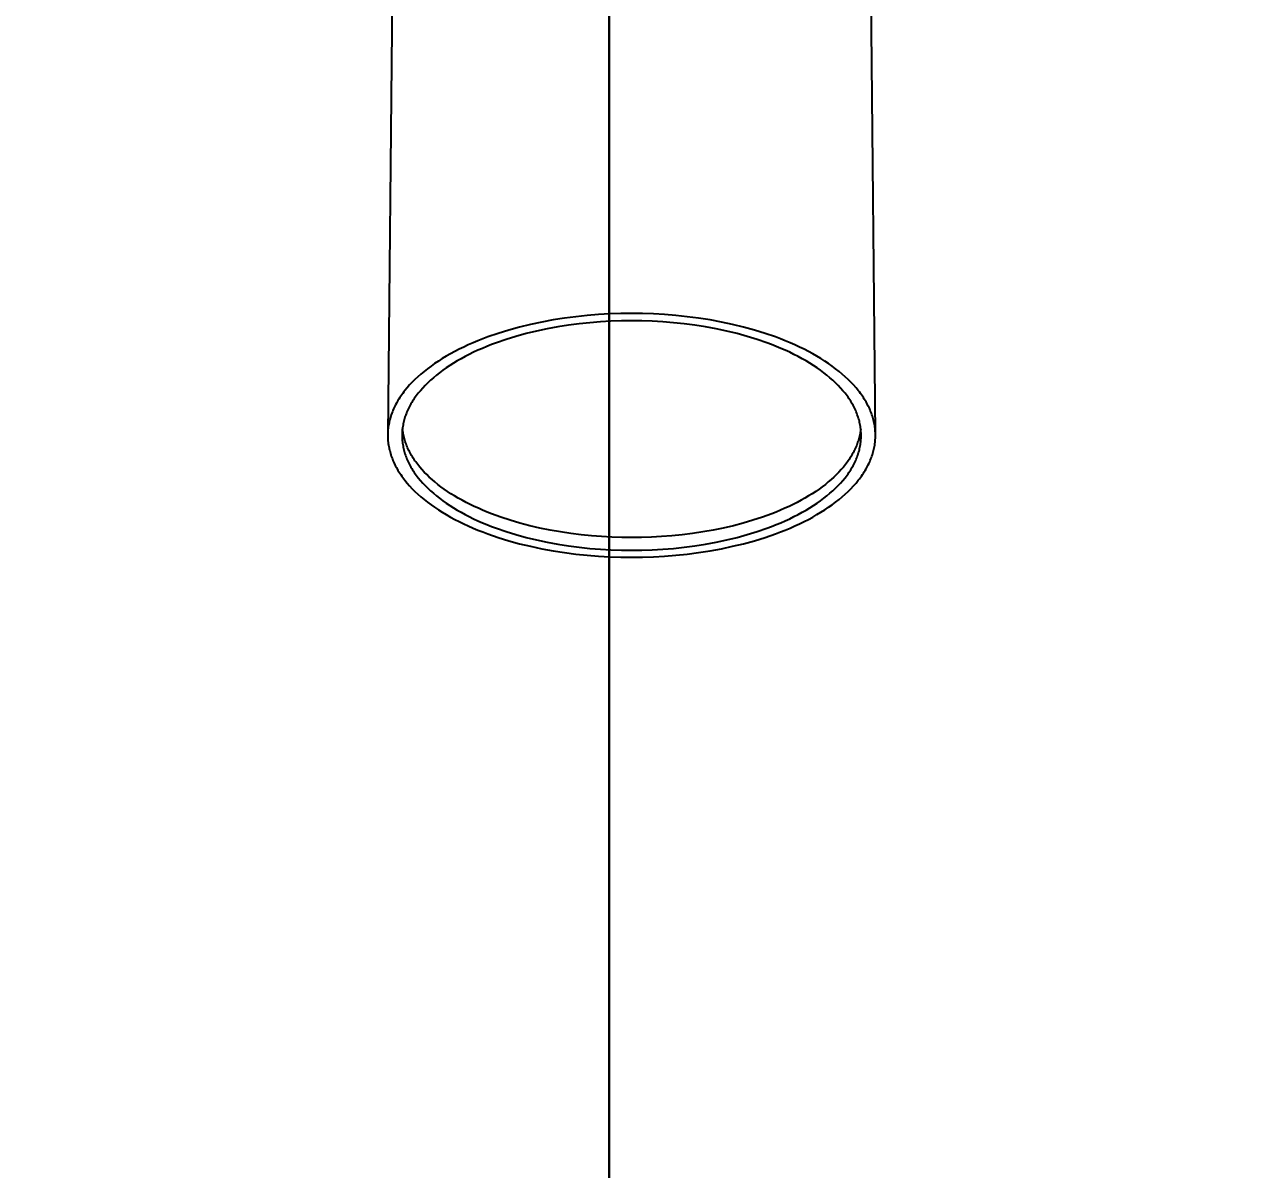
# Model space of a CAD drawing. Header units: metres. Extents: x 198 to 412, y -54 to 17.
# Drawn here: x 256.2253 to 256.3609, y -44.6594 to -44.5314 of the extents above; entities that cross this region are included whole.
import ezdxf

# ---------------------------------------------------------------- set-up
doc = ezdxf.new("R2010")
doc.units = ezdxf.units.M
doc.header["$LTSCALE"] = 10
for name, color, linetype in [('01', 1, 'Continuous'), ('TCOTA', 1, 'Continuous'), ('TM-REVEST', 252, 'Continuous')]:
    doc.layers.add(name, color=color, linetype=linetype)
doc.styles.add('ARIAL', font='arial.ttf')
doc.dimstyles.new('ST-COTA-25', dxfattribs={"dimscale": 0.25, "dimtxt": 0.18, "dimasz": 0.1, "dimexe": 0.18, "dimexo": 0.0625, "dimgap": 0.09, "dimtad": 1, "dimzin": 4, "dimdsep": 46, "dimtxsty": 'ARIAL', "dimblk1": 'COTA_N', "dimblk2": 'COTA_N', "dimsah": 1, "dimcen": 0.09, "dimclrd": 8, "dimclre": 8, "dimclrt": 1, "dimadec": 0, "dimazin": 0, "dimtfac": 1, "dimtix": 1, "dimtmove": 0, "dimatfit": 3, "dimldrblk": 'COTA_N', "dimfxl": 0.18, "dimtolj": 1, "dimtzin": 0, "dimarcsym": 0})

# ---------------------------------------------------------------- blocks, each defined once
blk = doc.blocks.new('COTA_N')
for p, q in [((0, 0.5), (0, -0.5)), ((-1, 0), (0, 0))]:
    blk.add_line(p, q)
at = {"color": 3, "const_width": 0.065}
blk.add_lwpolyline([(0.1414, 0.1414), (0.2828, 0.2828), (0, 0), (-0.1414, -0.1414), (-0.2828, -0.2828)], dxfattribs=at)
blk = doc.blocks.new('*D410')
at = {"layer": 'Defpoints', "color": 0, "transparency": 16777216}
for p in [(255.93162, -44.48373), (256.29339, -44.48373), (256.35234, -46.5334)]:
    blk.add_point(p, dxfattribs=at)
at = {"layer": 'TCOTA', "color": 8, "lineweight": -2, "transparency": 16777216}
for p, q in [((256.27777, -44.48373), (255.88662, -44.48373)), ((255.93162, -46.5084), (255.93162, -44.50873)), ((256.33671, -46.5334), (255.88662, -46.5334))]:
    blk.add_line(p, q, dxfattribs=at)
at = {"layer": 'TCOTA', "color": 8, "lineweight": -2, "transparency": 16777216, "xscale": 0.025, "yscale": 0.025, "zscale": 0.025}
for p, rotation in [((255.93162, -44.48373), 90), ((255.93162, -46.5334), 270)]:
    blk.add_blockref('COTA_N', p, dxfattribs=dict(at, rotation=rotation))
at = {"layer": 'TCOTA', "color": 2, "transparency": 16777216, "insert": (255.88614, -45.50856), "char_height": 0.045, "attachment_point": 5, "rotation": 90, "style": 'ARIAL'}
blk.add_mtext('\\A1;2.05', dxfattribs=at)
blk = doc.blocks.new('juego de ducha california')
for p, q in [((493.28137, 11758.53306, 0), (493.28193, 11758.47846, 0)), ((493.22743, 11758.47861, 0), (493.22798, 11758.53267, 0)), ((493.25224, 11758.49203, 0), (493.25347, 11758.49207, 0)), ((493.25347, 11758.49207, 0), (493.25468, 11758.49208, 0)), ((493.25468, 11758.49208, 0), (493.2559, 11758.49207, 0)), ((493.2559, 11758.49207, 0), (493.25713, 11758.49203, 0)), ((493.24217, 11758.49056, 0), (493.2434, 11758.49086, 0)), ((493.2434, 11758.49086, 0), (493.24465, 11758.49112, 0)), ((493.24465, 11758.49112, 0), (493.24592, 11758.49136, 0)), ((493.24592, 11758.49136, 0), (493.24719, 11758.49156, 0)), ((493.24643, 11758.49059, 0), (493.24763, 11758.49077, 0)), ((493.24719, 11758.49156, 0), (493.24846, 11758.49172, 0)), ((493.24763, 11758.49077, 0), (493.24882, 11758.49093, 0)), ((493.24846, 11758.49172, 0), (493.24973, 11758.49185, 0)), ((493.24882, 11758.49093, 0), (493.25002, 11758.49106, 0)), ((493.24973, 11758.49185, 0), (493.25099, 11758.49196, 0)), ((493.25002, 11758.49106, 0), (493.2512, 11758.49115, 0)), ((493.25099, 11758.49196, 0), (493.25224, 11758.49203, 0)), ((493.2512, 11758.49115, 0), (493.25238, 11758.49122, 0)), ((493.25238, 11758.49122, 0), (493.25354, 11758.49126, 0)), ((493.25354, 11758.49126, 0), (493.25468, 11758.49127, 0)), ((493.25468, 11758.49127, 0), (493.25583, 11758.49126, 0)), ((493.25583, 11758.49126, 0), (493.25699, 11758.49122, 0)), ((493.25699, 11758.49122, 0), (493.25816, 11758.49115, 0)), ((493.25713, 11758.49203, 0), (493.25838, 11758.49196, 0)), ((493.25816, 11758.49115, 0), (493.25935, 11758.49106, 0)), ((493.25838, 11758.49196, 0), (493.25964, 11758.49185, 0)), ((493.25935, 11758.49106, 0), (493.26054, 11758.49093, 0)), ((493.25964, 11758.49185, 0), (493.26091, 11758.49172, 0)), ((493.26054, 11758.49093, 0), (493.26174, 11758.49077, 0)), ((493.26091, 11758.49172, 0), (493.26218, 11758.49156, 0)), ((493.26174, 11758.49077, 0), (493.26294, 11758.49059, 0)), ((493.26218, 11758.49156, 0), (493.26345, 11758.49136, 0)), ((493.26345, 11758.49136, 0), (493.26471, 11758.49112, 0)), ((493.26471, 11758.49112, 0), (493.26597, 11758.49086, 0)), ((493.26597, 11758.49086, 0), (493.2672, 11758.49056, 0)), ((493.23806, 11758.48925, 0), (493.23862, 11758.48946, 0)), ((493.23862, 11758.48946, 0), (493.23977, 11758.48986, 0)), ((493.23977, 11758.48986, 0), (493.24096, 11758.49023, 0)), ((493.24065, 11758.48918, 0), (493.24176, 11758.48952, 0)), ((493.24096, 11758.49023, 0), (493.24217, 11758.49056, 0)), ((493.24176, 11758.48952, 0), (493.2429, 11758.48984, 0)), ((493.2429, 11758.48984, 0), (493.24406, 11758.49012, 0)), ((493.24406, 11758.49012, 0), (493.24524, 11758.49037, 0)), ((493.24524, 11758.49037, 0), (493.24643, 11758.49059, 0)), ((493.26294, 11758.49059, 0), (493.26413, 11758.49037, 0)), ((493.26413, 11758.49037, 0), (493.2653, 11758.49012, 0)), ((493.2653, 11758.49012, 0), (493.26646, 11758.48984, 0)), ((493.26646, 11758.48984, 0), (493.26761, 11758.48952, 0)), ((493.2672, 11758.49056, 0), (493.26841, 11758.49023, 0)), ((493.26761, 11758.48952, 0), (493.26872, 11758.48918, 0)), ((493.26841, 11758.49023, 0), (493.2696, 11758.48986, 0)), ((493.2696, 11758.48986, 0), (493.27075, 11758.48946, 0)), ((493.27075, 11758.48946, 0), (493.27131, 11758.48925, 0)), ((493.23492, 11758.48784, 0), (493.23541, 11758.48809, 0)), ((493.23541, 11758.48809, 0), (493.23592, 11758.48834, 0)), ((493.23592, 11758.48834, 0), (493.23644, 11758.48858, 0)), ((493.23644, 11758.48858, 0), (493.23697, 11758.48881, 0)), ((493.23697, 11758.48881, 0), (493.23751, 11758.48904, 0)), ((493.23702, 11758.48775, 0), (493.23751, 11758.48797, 0)), ((493.23751, 11758.48904, 0), (493.23806, 11758.48925, 0)), ((493.23751, 11758.48797, 0), (493.23801, 11758.48819, 0)), ((493.23801, 11758.48819, 0), (493.23852, 11758.4884, 0)), ((493.23852, 11758.4884, 0), (493.23904, 11758.48861, 0)), ((493.23904, 11758.48861, 0), (493.23956, 11758.48881, 0)), ((493.23956, 11758.48881, 0), (493.24065, 11758.48918, 0)), ((493.26872, 11758.48918, 0), (493.2698, 11758.48881, 0)), ((493.2698, 11758.48881, 0), (493.27033, 11758.48861, 0)), ((493.27033, 11758.48861, 0), (493.27085, 11758.4884, 0)), ((493.27085, 11758.4884, 0), (493.27136, 11758.48819, 0)), ((493.27131, 11758.48925, 0), (493.27186, 11758.48904, 0)), ((493.27136, 11758.48819, 0), (493.27186, 11758.48797, 0)), ((493.27186, 11758.48904, 0), (493.2724, 11758.48881, 0)), ((493.27186, 11758.48797, 0), (493.27235, 11758.48775, 0)), ((493.2724, 11758.48881, 0), (493.27293, 11758.48858, 0)), ((493.27293, 11758.48858, 0), (493.27345, 11758.48834, 0)), ((493.27345, 11758.48834, 0), (493.27395, 11758.48809, 0)), ((493.27395, 11758.48809, 0), (493.27444, 11758.48784, 0)), ((493.23267, 11758.48649, 0), (493.23309, 11758.48677, 0)), ((493.23309, 11758.48677, 0), (493.23353, 11758.48705, 0)), ((493.23353, 11758.48705, 0), (493.23398, 11758.48732, 0)), ((493.23398, 11758.48732, 0), (493.23444, 11758.48758, 0)), ((493.23444, 11758.48758, 0), (493.23492, 11758.48784, 0)), ((493.23477, 11758.48653, 0), (493.23519, 11758.48678, 0)), ((493.23519, 11758.48678, 0), (493.23563, 11758.48703, 0)), ((493.23563, 11758.48703, 0), (493.23608, 11758.48728, 0)), ((493.23608, 11758.48728, 0), (493.23655, 11758.48751, 0)), ((493.23655, 11758.48751, 0), (493.23702, 11758.48775, 0)), ((493.27235, 11758.48775, 0), (493.27282, 11758.48751, 0)), ((493.27282, 11758.48751, 0), (493.27328, 11758.48728, 0)), ((493.27328, 11758.48728, 0), (493.27374, 11758.48703, 0)), ((493.27374, 11758.48703, 0), (493.27417, 11758.48678, 0)), ((493.27417, 11758.48678, 0), (493.2746, 11758.48653, 0)), ((493.27444, 11758.48784, 0), (493.27492, 11758.48758, 0)), ((493.27492, 11758.48758, 0), (493.27539, 11758.48732, 0)), ((493.27539, 11758.48732, 0), (493.27584, 11758.48705, 0)), ((493.27584, 11758.48705, 0), (493.27628, 11758.48677, 0)), ((493.27628, 11758.48677, 0), (493.2767, 11758.48649, 0)), ((493.2308, 11758.48502, 0), (493.23114, 11758.48532, 0)), ((493.23114, 11758.48532, 0), (493.2315, 11758.48562, 0)), ((493.2315, 11758.48562, 0), (493.23188, 11758.48591, 0)), ((493.23188, 11758.48591, 0), (493.23227, 11758.4862, 0)), ((493.23227, 11758.4862, 0), (493.23267, 11758.48649, 0)), ((493.23286, 11758.48519, 0), (493.23321, 11758.48546, 0)), ((493.23321, 11758.48546, 0), (493.23358, 11758.48574, 0)), ((493.23358, 11758.48574, 0), (493.23396, 11758.48601, 0)), ((493.23396, 11758.48601, 0), (493.23436, 11758.48627, 0)), ((493.23436, 11758.48627, 0), (493.23477, 11758.48653, 0)), ((493.2746, 11758.48653, 0), (493.27501, 11758.48627, 0)), ((493.27501, 11758.48627, 0), (493.2754, 11758.48601, 0)), ((493.2754, 11758.48601, 0), (493.27579, 11758.48574, 0)), ((493.27579, 11758.48574, 0), (493.27615, 11758.48546, 0)), ((493.27615, 11758.48546, 0), (493.2765, 11758.48519, 0)), ((493.2767, 11758.48649, 0), (493.2771, 11758.4862, 0)), ((493.2771, 11758.4862, 0), (493.27749, 11758.48591, 0)), ((493.27749, 11758.48591, 0), (493.27787, 11758.48562, 0)), ((493.27787, 11758.48562, 0), (493.27822, 11758.48532, 0)), ((493.27822, 11758.48532, 0), (493.27856, 11758.48502, 0)), ((493.2296, 11758.48379, 0), (493.22988, 11758.4841, 0)), ((493.22988, 11758.4841, 0), (493.23017, 11758.48441, 0)), ((493.23017, 11758.48441, 0), (493.23048, 11758.48472, 0)), ((493.23048, 11758.48472, 0), (493.2308, 11758.48502, 0)), ((493.23134, 11758.48376, 0), (493.23161, 11758.48405, 0)), ((493.23161, 11758.48405, 0), (493.2319, 11758.48434, 0)), ((493.2319, 11758.48434, 0), (493.2322, 11758.48462, 0)), ((493.2322, 11758.48462, 0), (493.23253, 11758.48491, 0)), ((493.23253, 11758.48491, 0), (493.23286, 11758.48519, 0)), ((493.2765, 11758.48519, 0), (493.27684, 11758.48491, 0)), ((493.27684, 11758.48491, 0), (493.27716, 11758.48462, 0)), ((493.27716, 11758.48462, 0), (493.27747, 11758.48434, 0)), ((493.27747, 11758.48434, 0), (493.27776, 11758.48405, 0)), ((493.27776, 11758.48405, 0), (493.27803, 11758.48376, 0)), ((493.27856, 11758.48502, 0), (493.27889, 11758.48472, 0)), ((493.27889, 11758.48472, 0), (493.2792, 11758.48441, 0)), ((493.2792, 11758.48441, 0), (493.27949, 11758.4841, 0)), ((493.27949, 11758.4841, 0), (493.27976, 11758.48379, 0)), ((493.22868, 11758.48253, 0), (493.22878, 11758.48269, 0)), ((493.22878, 11758.48269, 0), (493.22888, 11758.48284, 0)), ((493.22888, 11758.48284, 0), (493.22899, 11758.483, 0)), ((493.22899, 11758.483, 0), (493.22911, 11758.48316, 0)), ((493.22911, 11758.48316, 0), (493.22922, 11758.48332, 0)), ((493.22922, 11758.48332, 0), (493.22935, 11758.48348, 0)), ((493.22935, 11758.48348, 0), (493.2296, 11758.48379, 0)), ((493.2303, 11758.48243, 0), (493.2304, 11758.48257, 0)), ((493.2304, 11758.48257, 0), (493.2305, 11758.48272, 0)), ((493.2305, 11758.48272, 0), (493.23061, 11758.48287, 0)), ((493.23061, 11758.48287, 0), (493.23072, 11758.48302, 0)), ((493.23072, 11758.48302, 0), (493.23083, 11758.48317, 0)), ((493.23083, 11758.48317, 0), (493.23108, 11758.48346, 0)), ((493.23108, 11758.48346, 0), (493.23134, 11758.48376, 0)), ((493.27803, 11758.48376, 0), (493.27829, 11758.48346, 0)), ((493.27829, 11758.48346, 0), (493.27853, 11758.48317, 0)), ((493.27853, 11758.48317, 0), (493.27865, 11758.48302, 0)), ((493.27865, 11758.48302, 0), (493.27876, 11758.48287, 0)), ((493.27876, 11758.48287, 0), (493.27887, 11758.48272, 0)), ((493.27887, 11758.48272, 0), (493.27897, 11758.48257, 0)), ((493.27897, 11758.48257, 0), (493.27907, 11758.48243, 0)), ((493.27976, 11758.48379, 0), (493.28002, 11758.48348, 0)), ((493.28002, 11758.48348, 0), (493.28014, 11758.48332, 0)), ((493.28014, 11758.48332, 0), (493.28026, 11758.48316, 0)), ((493.28026, 11758.48316, 0), (493.28037, 11758.483, 0)), ((493.28037, 11758.483, 0), (493.28048, 11758.48284, 0)), ((493.28048, 11758.48284, 0), (493.28059, 11758.48269, 0)), ((493.28059, 11758.48269, 0), (493.28069, 11758.48253, 0)), ((493.22795, 11758.4811, 0), (493.22801, 11758.48126, 0)), ((493.22801, 11758.48126, 0), (493.22808, 11758.48142, 0)), ((493.22808, 11758.48142, 0), (493.22815, 11758.48157, 0)), ((493.22815, 11758.48157, 0), (493.22823, 11758.48173, 0)), ((493.22823, 11758.48173, 0), (493.22831, 11758.48189, 0)), ((493.22831, 11758.48189, 0), (493.2284, 11758.48205, 0)), ((493.2284, 11758.48205, 0), (493.22849, 11758.48221, 0)), ((493.22849, 11758.48221, 0), (493.22858, 11758.48237, 0)), ((493.22858, 11758.48237, 0), (493.22868, 11758.48253, 0)), ((493.22958, 11758.48108, 0), (493.22964, 11758.48123, 0)), ((493.22964, 11758.48123, 0), (493.22971, 11758.48138, 0)), ((493.22971, 11758.48138, 0), (493.22978, 11758.48153, 0)), ((493.22978, 11758.48153, 0), (493.22986, 11758.48168, 0)), ((493.22986, 11758.48168, 0), (493.22994, 11758.48183, 0)), ((493.22994, 11758.48183, 0), (493.23002, 11758.48198, 0)), ((493.23002, 11758.48198, 0), (493.23011, 11758.48213, 0)), ((493.23011, 11758.48213, 0), (493.2302, 11758.48228, 0)), ((493.2302, 11758.48228, 0), (493.2303, 11758.48243, 0)), ((493.27907, 11758.48243, 0), (493.27916, 11758.48228, 0)), ((493.27916, 11758.48228, 0), (493.27926, 11758.48213, 0)), ((493.27926, 11758.48213, 0), (493.27934, 11758.48198, 0)), ((493.27934, 11758.48198, 0), (493.27943, 11758.48183, 0)), ((493.27943, 11758.48183, 0), (493.27951, 11758.48168, 0)), ((493.27951, 11758.48168, 0), (493.27958, 11758.48153, 0)), ((493.27958, 11758.48153, 0), (493.27966, 11758.48138, 0)), ((493.27966, 11758.48138, 0), (493.27972, 11758.48123, 0)), ((493.27972, 11758.48123, 0), (493.27979, 11758.48108, 0)), ((493.28069, 11758.48253, 0), (493.28079, 11758.48237, 0)), ((493.28079, 11758.48237, 0), (493.28088, 11758.48221, 0)), ((493.28088, 11758.48221, 0), (493.28097, 11758.48205, 0)), ((493.28097, 11758.48205, 0), (493.28106, 11758.48189, 0)), ((493.28106, 11758.48189, 0), (493.28114, 11758.48173, 0)), ((493.28114, 11758.48173, 0), (493.28121, 11758.48157, 0)), ((493.28121, 11758.48157, 0), (493.28129, 11758.48142, 0)), ((493.28129, 11758.48142, 0), (493.28135, 11758.48126, 0)), ((493.28135, 11758.48126, 0), (493.28142, 11758.4811, 0)), ((493.22754, 11758.47969, 0), (493.22757, 11758.47984, 0)), ((493.22757, 11758.47984, 0), (493.22761, 11758.48, 0)), ((493.22761, 11758.48, 0), (493.22764, 11758.48015, 0)), ((493.22764, 11758.48015, 0), (493.22769, 11758.48031, 0)), ((493.22769, 11758.48031, 0), (493.22773, 11758.48047, 0)), ((493.22773, 11758.48047, 0), (493.22778, 11758.48062, 0)), ((493.22778, 11758.48062, 0), (493.22783, 11758.48078, 0)), ((493.22783, 11758.48078, 0), (493.22789, 11758.48094, 0)), ((493.22789, 11758.48094, 0), (493.22795, 11758.4811, 0)), ((493.22917, 11758.47975, 0), (493.2292, 11758.4799, 0)), ((493.2292, 11758.4799, 0), (493.22923, 11758.48004, 0)), ((493.22923, 11758.48004, 0), (493.22927, 11758.48019, 0)), ((493.22927, 11758.48019, 0), (493.22931, 11758.48034, 0)), ((493.22931, 11758.48034, 0), (493.22936, 11758.48049, 0)), ((493.22936, 11758.48049, 0), (493.22941, 11758.48063, 0)), ((493.22941, 11758.48063, 0), (493.22946, 11758.48078, 0)), ((493.22946, 11758.48078, 0), (493.22952, 11758.48093, 0)), ((493.22952, 11758.48093, 0), (493.22958, 11758.48108, 0)), ((493.27979, 11758.48108, 0), (493.27985, 11758.48093, 0)), ((493.27985, 11758.48093, 0), (493.27991, 11758.48078, 0)), ((493.27991, 11758.48078, 0), (493.27996, 11758.48063, 0)), ((493.27996, 11758.48063, 0), (493.28001, 11758.48049, 0)), ((493.28001, 11758.48049, 0), (493.28005, 11758.48034, 0)), ((493.28005, 11758.48034, 0), (493.2801, 11758.48019, 0)), ((493.2801, 11758.48019, 0), (493.28014, 11758.48004, 0)), ((493.28014, 11758.48004, 0), (493.28017, 11758.4799, 0)), ((493.28017, 11758.4799, 0), (493.2802, 11758.47975, 0)), ((493.28142, 11758.4811, 0), (493.28148, 11758.48094, 0)), ((493.28148, 11758.48094, 0), (493.28154, 11758.48078, 0)), ((493.28154, 11758.48078, 0), (493.28159, 11758.48062, 0)), ((493.28159, 11758.48062, 0), (493.28164, 11758.48047, 0)), ((493.28164, 11758.48047, 0), (493.28168, 11758.48031, 0)), ((493.28168, 11758.48031, 0), (493.28172, 11758.48015, 0)), ((493.28172, 11758.48015, 0), (493.28176, 11758.48, 0)), ((493.28176, 11758.48, 0), (493.28179, 11758.47984, 0)), ((493.28179, 11758.47984, 0), (493.28182, 11758.47969, 0)), ((493.22743, 11758.47846, 0), (493.22744, 11758.47861, 0)), ((493.22744, 11758.47876, 0), (493.22745, 11758.47892, 0)), ((493.22744, 11758.47861, 0), (493.22744, 11758.47876, 0)), ((493.22745, 11758.47892, 0), (493.22746, 11758.47907, 0)), ((493.22746, 11758.47907, 0), (493.22748, 11758.47922, 0)), ((493.22748, 11758.47922, 0), (493.2275, 11758.47938, 0)), ((493.2275, 11758.47938, 0), (493.22752, 11758.47953, 0)), ((493.22752, 11758.47953, 0), (493.22754, 11758.47969, 0)), ((493.22903, 11758.47845, 0), (493.22904, 11758.47859, 0)), ((493.22904, 11758.47873, 0), (493.22905, 11758.47888, 0)), ((493.22904, 11758.47859, 0), (493.22904, 11758.47873, 0)), ((493.22905, 11758.47888, 0), (493.22906, 11758.47902, 0)), ((493.22906, 11758.47902, 0), (493.22907, 11758.47917, 0)), ((493.22907, 11758.47917, 0), (493.22909, 11758.47931, 0)), ((493.22908, 11758.47921, 0), (493.22909, 11758.47907, 0)), ((493.22909, 11758.47931, 0), (493.22911, 11758.47946, 0)), ((493.22909, 11758.47907, 0), (493.22911, 11758.47893, 0)), ((493.22911, 11758.47946, 0), (493.22914, 11758.4796, 0)), ((493.22911, 11758.47893, 0), (493.22913, 11758.47879, 0)), ((493.22913, 11758.47879, 0), (493.22916, 11758.47865, 0)), ((493.22914, 11758.4796, 0), (493.22917, 11758.47975, 0)), ((493.22916, 11758.47865, 0), (493.22919, 11758.47851, 0)), ((493.22919, 11758.47851, 0), (493.22922, 11758.47837, 0)), ((493.28015, 11758.47837, 0), (493.28018, 11758.47851, 0)), ((493.28018, 11758.47851, 0), (493.28021, 11758.47865, 0)), ((493.2802, 11758.47975, 0), (493.28023, 11758.4796, 0)), ((493.28021, 11758.47865, 0), (493.28023, 11758.47879, 0)), ((493.28023, 11758.4796, 0), (493.28025, 11758.47946, 0)), ((493.28023, 11758.47879, 0), (493.28025, 11758.47893, 0)), ((493.28025, 11758.47946, 0), (493.28028, 11758.47931, 0)), ((493.28025, 11758.47893, 0), (493.28027, 11758.47907, 0)), ((493.28027, 11758.47907, 0), (493.28029, 11758.47921, 0)), ((493.28028, 11758.47931, 0), (493.28029, 11758.47917, 0)), ((493.28029, 11758.47917, 0), (493.28031, 11758.47902, 0)), ((493.28031, 11758.47902, 0), (493.28032, 11758.47888, 0)), ((493.28032, 11758.47888, 0), (493.28033, 11758.47873, 0)), ((493.28033, 11758.47873, 0), (493.28033, 11758.47859, 0)), ((493.28033, 11758.47859, 0), (493.28033, 11758.47845, 0)), ((493.28182, 11758.47969, 0), (493.28185, 11758.47953, 0)), ((493.28185, 11758.47953, 0), (493.28187, 11758.47938, 0)), ((493.28187, 11758.47938, 0), (493.28189, 11758.47922, 0)), ((493.28189, 11758.47922, 0), (493.28191, 11758.47907, 0)), ((493.28191, 11758.47907, 0), (493.28192, 11758.47892, 0)), ((493.28192, 11758.47892, 0), (493.28193, 11758.47876, 0)), ((493.28193, 11758.47876, 0), (493.28193, 11758.47861, 0)), ((493.28193, 11758.47861, 0), (493.28193, 11758.47846, 0)), ((493.22744, 11758.47831, 0), (493.22743, 11758.47846, 0)), ((493.22744, 11758.47816, 0), (493.22744, 11758.47831, 0)), ((493.22745, 11758.47801, 0), (493.22744, 11758.47816, 0)), ((493.22746, 11758.47786, 0), (493.22745, 11758.47801, 0)), ((493.22748, 11758.4777, 0), (493.22746, 11758.47786, 0)), ((493.2275, 11758.47755, 0), (493.22748, 11758.4777, 0)), ((493.22752, 11758.47739, 0), (493.2275, 11758.47755, 0)), ((493.22754, 11758.47724, 0), (493.22752, 11758.47739, 0)), ((493.22757, 11758.47708, 0), (493.22754, 11758.47724, 0)), ((493.22904, 11758.47831, 0), (493.22903, 11758.47845, 0)), ((493.22904, 11758.47817, 0), (493.22904, 11758.47831, 0)), ((493.22905, 11758.47802, 0), (493.22904, 11758.47817, 0)), ((493.22906, 11758.47788, 0), (493.22905, 11758.47802, 0)), ((493.22907, 11758.47773, 0), (493.22906, 11758.47788, 0)), ((493.22909, 11758.47759, 0), (493.22907, 11758.47773, 0)), ((493.22911, 11758.47744, 0), (493.22909, 11758.47759, 0)), ((493.22914, 11758.4773, 0), (493.22911, 11758.47744, 0)), ((493.22917, 11758.47715, 0), (493.22914, 11758.4773, 0)), ((493.2292, 11758.47701, 0), (493.22917, 11758.47715, 0)), ((493.22922, 11758.47837, 0), (493.22925, 11758.47823, 0)), ((493.22925, 11758.47823, 0), (493.22929, 11758.47809, 0)), ((493.22929, 11758.47809, 0), (493.22933, 11758.47794, 0)), ((493.22933, 11758.47794, 0), (493.22938, 11758.4778, 0)), ((493.22938, 11758.4778, 0), (493.22943, 11758.47766, 0)), ((493.22943, 11758.47766, 0), (493.22948, 11758.47751, 0)), ((493.22948, 11758.47751, 0), (493.22953, 11758.47737, 0)), ((493.22953, 11758.47737, 0), (493.22959, 11758.47723, 0)), ((493.22959, 11758.47723, 0), (493.22965, 11758.47708, 0)), ((493.27971, 11758.47708, 0), (493.27978, 11758.47723, 0)), ((493.27978, 11758.47723, 0), (493.27984, 11758.47737, 0)), ((493.27984, 11758.47737, 0), (493.27989, 11758.47751, 0)), ((493.27989, 11758.47751, 0), (493.27994, 11758.47766, 0)), ((493.27994, 11758.47766, 0), (493.27999, 11758.4778, 0)), ((493.27999, 11758.4778, 0), (493.28003, 11758.47794, 0)), ((493.28003, 11758.47794, 0), (493.28008, 11758.47809, 0)), ((493.28008, 11758.47809, 0), (493.28011, 11758.47823, 0)), ((493.28011, 11758.47823, 0), (493.28015, 11758.47837, 0)), ((493.2802, 11758.47715, 0), (493.28017, 11758.47701, 0)), ((493.28023, 11758.4773, 0), (493.2802, 11758.47715, 0)), ((493.28025, 11758.47744, 0), (493.28023, 11758.4773, 0)), ((493.28028, 11758.47759, 0), (493.28025, 11758.47744, 0)), ((493.28029, 11758.47773, 0), (493.28028, 11758.47759, 0)), ((493.28031, 11758.47788, 0), (493.28029, 11758.47773, 0)), ((493.28032, 11758.47802, 0), (493.28031, 11758.47788, 0)), ((493.28033, 11758.47817, 0), (493.28032, 11758.47802, 0)), ((493.28033, 11758.47845, 0), (493.28033, 11758.47831, 0)), ((493.28033, 11758.47831, 0), (493.28033, 11758.47817, 0)), ((493.28182, 11758.47724, 0), (493.28179, 11758.47708, 0)), ((493.28185, 11758.47739, 0), (493.28182, 11758.47724, 0)), ((493.28187, 11758.47755, 0), (493.28185, 11758.47739, 0)), ((493.28189, 11758.4777, 0), (493.28187, 11758.47755, 0)), ((493.28191, 11758.47786, 0), (493.28189, 11758.4777, 0)), ((493.28192, 11758.47801, 0), (493.28191, 11758.47786, 0)), ((493.28193, 11758.47816, 0), (493.28192, 11758.47801, 0)), ((493.28193, 11758.47846, 0), (493.28193, 11758.47831, 0)), ((493.28193, 11758.47831, 0), (493.28193, 11758.47816, 0)), ((493.22761, 11758.47693, 0), (493.22757, 11758.47708, 0)), ((493.22764, 11758.47677, 0), (493.22761, 11758.47693, 0)), ((493.22769, 11758.47661, 0), (493.22764, 11758.47677, 0)), ((493.22773, 11758.47646, 0), (493.22769, 11758.47661, 0)), ((493.22778, 11758.4763, 0), (493.22773, 11758.47646, 0)), ((493.22783, 11758.47614, 0), (493.22778, 11758.4763, 0)), ((493.22789, 11758.47598, 0), (493.22783, 11758.47614, 0)), ((493.22795, 11758.47583, 0), (493.22789, 11758.47598, 0)), ((493.22801, 11758.47567, 0), (493.22795, 11758.47583, 0)), ((493.22923, 11758.47686, 0), (493.2292, 11758.47701, 0)), ((493.22927, 11758.47671, 0), (493.22923, 11758.47686, 0)), ((493.22931, 11758.47656, 0), (493.22927, 11758.47671, 0)), ((493.22936, 11758.47641, 0), (493.22931, 11758.47656, 0)), ((493.22941, 11758.47627, 0), (493.22936, 11758.47641, 0)), ((493.22946, 11758.47612, 0), (493.22941, 11758.47627, 0)), ((493.22952, 11758.47597, 0), (493.22946, 11758.47612, 0)), ((493.22958, 11758.47582, 0), (493.22952, 11758.47597, 0)), ((493.22964, 11758.47567, 0), (493.22958, 11758.47582, 0)), ((493.22965, 11758.47708, 0), (493.22972, 11758.47694, 0)), ((493.22972, 11758.47694, 0), (493.22979, 11758.47679, 0)), ((493.22979, 11758.47679, 0), (493.22986, 11758.47665, 0)), ((493.22986, 11758.47665, 0), (493.22994, 11758.47651, 0)), ((493.22994, 11758.47651, 0), (493.23002, 11758.47636, 0)), ((493.23002, 11758.47636, 0), (493.2301, 11758.47622, 0)), ((493.2301, 11758.47622, 0), (493.23019, 11758.47607, 0)), ((493.23019, 11758.47607, 0), (493.23028, 11758.47593, 0)), ((493.23028, 11758.47593, 0), (493.23037, 11758.47578, 0)), ((493.23037, 11758.47578, 0), (493.23047, 11758.47564, 0)), ((493.2789, 11758.47564, 0), (493.279, 11758.47578, 0)), ((493.279, 11758.47578, 0), (493.27909, 11758.47593, 0)), ((493.27909, 11758.47593, 0), (493.27918, 11758.47607, 0)), ((493.27918, 11758.47607, 0), (493.27927, 11758.47622, 0)), ((493.27927, 11758.47622, 0), (493.27935, 11758.47636, 0)), ((493.27935, 11758.47636, 0), (493.27943, 11758.47651, 0)), ((493.27943, 11758.47651, 0), (493.27951, 11758.47665, 0)), ((493.27951, 11758.47665, 0), (493.27958, 11758.47679, 0)), ((493.27958, 11758.47679, 0), (493.27965, 11758.47694, 0)), ((493.27965, 11758.47694, 0), (493.27971, 11758.47708, 0)), ((493.27979, 11758.47582, 0), (493.27972, 11758.47567, 0)), ((493.27985, 11758.47597, 0), (493.27979, 11758.47582, 0)), ((493.27991, 11758.47612, 0), (493.27985, 11758.47597, 0)), ((493.27996, 11758.47627, 0), (493.27991, 11758.47612, 0)), ((493.28001, 11758.47641, 0), (493.27996, 11758.47627, 0)), ((493.28005, 11758.47656, 0), (493.28001, 11758.47641, 0)), ((493.2801, 11758.47671, 0), (493.28005, 11758.47656, 0)), ((493.28014, 11758.47686, 0), (493.2801, 11758.47671, 0)), ((493.28017, 11758.47701, 0), (493.28014, 11758.47686, 0)), ((493.28142, 11758.47583, 0), (493.28135, 11758.47567, 0)), ((493.28148, 11758.47598, 0), (493.28142, 11758.47583, 0)), ((493.28154, 11758.47614, 0), (493.28148, 11758.47598, 0)), ((493.28159, 11758.4763, 0), (493.28154, 11758.47614, 0)), ((493.28164, 11758.47646, 0), (493.28159, 11758.4763, 0)), ((493.28168, 11758.47661, 0), (493.28164, 11758.47646, 0)), ((493.28172, 11758.47677, 0), (493.28168, 11758.47661, 0)), ((493.28176, 11758.47693, 0), (493.28172, 11758.47677, 0)), ((493.28179, 11758.47708, 0), (493.28176, 11758.47693, 0)), ((493.22808, 11758.47551, 0), (493.22801, 11758.47567, 0)), ((493.22815, 11758.47535, 0), (493.22808, 11758.47551, 0)), ((493.22823, 11758.47519, 0), (493.22815, 11758.47535, 0)), ((493.22831, 11758.47503, 0), (493.22823, 11758.47519, 0)), ((493.2284, 11758.47487, 0), (493.22831, 11758.47503, 0)), ((493.22849, 11758.47471, 0), (493.2284, 11758.47487, 0)), ((493.22858, 11758.47456, 0), (493.22849, 11758.47471, 0)), ((493.22868, 11758.4744, 0), (493.22858, 11758.47456, 0)), ((493.22971, 11758.47552, 0), (493.22964, 11758.47567, 0)), ((493.22978, 11758.47537, 0), (493.22971, 11758.47552, 0)), ((493.22986, 11758.47522, 0), (493.22978, 11758.47537, 0)), ((493.22994, 11758.47507, 0), (493.22986, 11758.47522, 0)), ((493.23002, 11758.47492, 0), (493.22994, 11758.47507, 0)), ((493.23011, 11758.47477, 0), (493.23002, 11758.47492, 0)), ((493.2302, 11758.47462, 0), (493.23011, 11758.47477, 0)), ((493.2303, 11758.47447, 0), (493.2302, 11758.47462, 0)), ((493.2304, 11758.47433, 0), (493.2303, 11758.47447, 0)), ((493.23047, 11758.47564, 0), (493.23057, 11758.4755, 0)), ((493.23057, 11758.4755, 0), (493.23079, 11758.47521, 0)), ((493.23079, 11758.47521, 0), (493.23102, 11758.47493, 0)), ((493.23102, 11758.47493, 0), (493.23126, 11758.47464, 0)), ((493.23126, 11758.47464, 0), (493.23152, 11758.47436, 0)), ((493.27785, 11758.47436, 0), (493.27811, 11758.47464, 0)), ((493.27811, 11758.47464, 0), (493.27835, 11758.47493, 0)), ((493.27835, 11758.47493, 0), (493.27858, 11758.47521, 0)), ((493.27858, 11758.47521, 0), (493.2788, 11758.4755, 0)), ((493.2788, 11758.4755, 0), (493.2789, 11758.47564, 0)), ((493.27907, 11758.47447, 0), (493.27897, 11758.47433, 0)), ((493.27916, 11758.47462, 0), (493.27907, 11758.47447, 0)), ((493.27926, 11758.47477, 0), (493.27916, 11758.47462, 0)), ((493.27934, 11758.47492, 0), (493.27926, 11758.47477, 0)), ((493.27943, 11758.47507, 0), (493.27934, 11758.47492, 0)), ((493.27951, 11758.47522, 0), (493.27943, 11758.47507, 0)), ((493.27958, 11758.47537, 0), (493.27951, 11758.47522, 0)), ((493.27966, 11758.47552, 0), (493.27958, 11758.47537, 0)), ((493.27972, 11758.47567, 0), (493.27966, 11758.47552, 0)), ((493.28079, 11758.47456, 0), (493.28069, 11758.4744, 0)), ((493.28088, 11758.47471, 0), (493.28079, 11758.47456, 0)), ((493.28097, 11758.47487, 0), (493.28088, 11758.47471, 0)), ((493.28106, 11758.47503, 0), (493.28097, 11758.47487, 0)), ((493.28114, 11758.47519, 0), (493.28106, 11758.47503, 0)), ((493.28121, 11758.47535, 0), (493.28114, 11758.47519, 0)), ((493.28129, 11758.47551, 0), (493.28121, 11758.47535, 0)), ((493.28135, 11758.47567, 0), (493.28129, 11758.47551, 0)), ((493.22878, 11758.47424, 0), (493.22868, 11758.4744, 0)), ((493.22888, 11758.47408, 0), (493.22878, 11758.47424, 0)), ((493.22899, 11758.47392, 0), (493.22888, 11758.47408, 0)), ((493.22911, 11758.47376, 0), (493.22899, 11758.47392, 0)), ((493.22922, 11758.47361, 0), (493.22911, 11758.47376, 0)), ((493.22935, 11758.47345, 0), (493.22922, 11758.47361, 0)), ((493.2296, 11758.47314, 0), (493.22935, 11758.47345, 0)), ((493.22988, 11758.47282, 0), (493.2296, 11758.47314, 0)), ((493.2305, 11758.47418, 0), (493.2304, 11758.47433, 0)), ((493.23061, 11758.47403, 0), (493.2305, 11758.47418, 0)), ((493.23072, 11758.47388, 0), (493.23061, 11758.47403, 0)), ((493.23083, 11758.47373, 0), (493.23072, 11758.47388, 0)), ((493.23108, 11758.47344, 0), (493.23083, 11758.47373, 0)), ((493.23134, 11758.47314, 0), (493.23108, 11758.47344, 0)), ((493.23161, 11758.47285, 0), (493.23134, 11758.47314, 0)), ((493.23152, 11758.47436, 0), (493.23179, 11758.47408, 0)), ((493.23179, 11758.47408, 0), (493.23208, 11758.4738, 0)), ((493.23208, 11758.4738, 0), (493.23238, 11758.47353, 0)), ((493.23238, 11758.47353, 0), (493.2327, 11758.47326, 0)), ((493.2327, 11758.47326, 0), (493.23303, 11758.47299, 0)), ((493.27633, 11758.47299, 0), (493.27667, 11758.47326, 0)), ((493.27667, 11758.47326, 0), (493.27698, 11758.47353, 0)), ((493.27698, 11758.47353, 0), (493.27729, 11758.4738, 0)), ((493.27729, 11758.4738, 0), (493.27757, 11758.47408, 0)), ((493.27757, 11758.47408, 0), (493.27785, 11758.47436, 0)), ((493.27803, 11758.47314, 0), (493.27776, 11758.47285, 0)), ((493.27829, 11758.47344, 0), (493.27803, 11758.47314, 0)), ((493.27853, 11758.47373, 0), (493.27829, 11758.47344, 0)), ((493.27865, 11758.47388, 0), (493.27853, 11758.47373, 0)), ((493.27876, 11758.47403, 0), (493.27865, 11758.47388, 0)), ((493.27887, 11758.47418, 0), (493.27876, 11758.47403, 0)), ((493.27897, 11758.47433, 0), (493.27887, 11758.47418, 0)), ((493.27976, 11758.47314, 0), (493.27949, 11758.47282, 0)), ((493.28002, 11758.47345, 0), (493.27976, 11758.47314, 0)), ((493.28014, 11758.47361, 0), (493.28002, 11758.47345, 0)), ((493.28026, 11758.47376, 0), (493.28014, 11758.47361, 0)), ((493.28037, 11758.47392, 0), (493.28026, 11758.47376, 0)), ((493.28048, 11758.47408, 0), (493.28037, 11758.47392, 0)), ((493.28059, 11758.47424, 0), (493.28048, 11758.47408, 0)), ((493.28069, 11758.4744, 0), (493.28059, 11758.47424, 0)), ((493.23017, 11758.47251, 0), (493.22988, 11758.47282, 0)), ((493.23048, 11758.47221, 0), (493.23017, 11758.47251, 0)), ((493.2308, 11758.4719, 0), (493.23048, 11758.47221, 0)), ((493.23114, 11758.4716, 0), (493.2308, 11758.4719, 0)), ((493.2319, 11758.47256, 0), (493.23161, 11758.47285, 0)), ((493.2322, 11758.47228, 0), (493.2319, 11758.47256, 0)), ((493.23253, 11758.47199, 0), (493.2322, 11758.47228, 0)), ((493.23286, 11758.47171, 0), (493.23253, 11758.47199, 0)), ((493.23321, 11758.47144, 0), (493.23286, 11758.47171, 0)), ((493.23303, 11758.47299, 0), (493.23338, 11758.47272, 0)), ((493.23338, 11758.47272, 0), (493.23374, 11758.47246, 0)), ((493.23374, 11758.47246, 0), (493.23411, 11758.4722, 0)), ((493.23411, 11758.4722, 0), (493.2345, 11758.47195, 0)), ((493.2345, 11758.47195, 0), (493.2349, 11758.4717, 0)), ((493.2349, 11758.4717, 0), (493.23531, 11758.47146, 0)), ((493.27405, 11758.47146, 0), (493.27447, 11758.4717, 0)), ((493.27447, 11758.4717, 0), (493.27487, 11758.47195, 0)), ((493.27487, 11758.47195, 0), (493.27525, 11758.4722, 0)), ((493.27525, 11758.4722, 0), (493.27563, 11758.47246, 0)), ((493.27563, 11758.47246, 0), (493.27599, 11758.47272, 0)), ((493.27599, 11758.47272, 0), (493.27633, 11758.47299, 0)), ((493.2765, 11758.47171, 0), (493.27615, 11758.47144, 0)), ((493.27684, 11758.47199, 0), (493.2765, 11758.47171, 0)), ((493.27716, 11758.47228, 0), (493.27684, 11758.47199, 0)), ((493.27747, 11758.47256, 0), (493.27716, 11758.47228, 0)), ((493.27776, 11758.47285, 0), (493.27747, 11758.47256, 0)), ((493.27856, 11758.4719, 0), (493.27822, 11758.4716, 0)), ((493.27889, 11758.47221, 0), (493.27856, 11758.4719, 0)), ((493.2792, 11758.47251, 0), (493.27889, 11758.47221, 0)), ((493.27949, 11758.47282, 0), (493.2792, 11758.47251, 0)), ((493.2315, 11758.4713, 0), (493.23114, 11758.4716, 0)), ((493.23188, 11758.47101, 0), (493.2315, 11758.4713, 0)), ((493.23227, 11758.47072, 0), (493.23188, 11758.47101, 0)), ((493.23267, 11758.47043, 0), (493.23227, 11758.47072, 0)), ((493.23309, 11758.47015, 0), (493.23267, 11758.47043, 0)), ((493.23358, 11758.47116, 0), (493.23321, 11758.47144, 0)), ((493.23396, 11758.47089, 0), (493.23358, 11758.47116, 0)), ((493.23436, 11758.47063, 0), (493.23396, 11758.47089, 0)), ((493.23477, 11758.47037, 0), (493.23436, 11758.47063, 0)), ((493.23519, 11758.47012, 0), (493.23477, 11758.47037, 0)), ((493.23531, 11758.47146, 0), (493.23574, 11758.47122, 0)), ((493.23574, 11758.47122, 0), (493.23618, 11758.47098, 0)), ((493.23618, 11758.47098, 0), (493.23662, 11758.47075, 0)), ((493.23662, 11758.47075, 0), (493.23708, 11758.47053, 0)), ((493.23708, 11758.47053, 0), (493.23756, 11758.47032, 0)), ((493.27181, 11758.47032, 0), (493.27228, 11758.47053, 0)), ((493.27228, 11758.47053, 0), (493.27274, 11758.47075, 0)), ((493.27274, 11758.47075, 0), (493.27319, 11758.47098, 0)), ((493.27319, 11758.47098, 0), (493.27363, 11758.47122, 0)), ((493.27363, 11758.47122, 0), (493.27405, 11758.47146, 0)), ((493.2746, 11758.47037, 0), (493.27417, 11758.47012, 0)), ((493.27501, 11758.47063, 0), (493.2746, 11758.47037, 0)), ((493.2754, 11758.47089, 0), (493.27501, 11758.47063, 0)), ((493.27579, 11758.47116, 0), (493.2754, 11758.47089, 0)), ((493.27615, 11758.47144, 0), (493.27579, 11758.47116, 0)), ((493.2767, 11758.47043, 0), (493.27628, 11758.47015, 0)), ((493.2771, 11758.47072, 0), (493.2767, 11758.47043, 0)), ((493.27749, 11758.47101, 0), (493.2771, 11758.47072, 0)), ((493.27787, 11758.4713, 0), (493.27749, 11758.47101, 0)), ((493.27822, 11758.4716, 0), (493.27787, 11758.4713, 0)), ((493.23353, 11758.46988, 0), (493.23309, 11758.47015, 0)), ((493.23398, 11758.46961, 0), (493.23353, 11758.46988, 0)), ((493.23444, 11758.46934, 0), (493.23398, 11758.46961, 0)), ((493.23492, 11758.46908, 0), (493.23444, 11758.46934, 0)), ((493.23541, 11758.46883, 0), (493.23492, 11758.46908, 0)), ((493.23563, 11758.46987, 0), (493.23519, 11758.47012, 0)), ((493.23608, 11758.46962, 0), (493.23563, 11758.46987, 0)), ((493.23655, 11758.46939, 0), (493.23608, 11758.46962, 0)), ((493.23702, 11758.46915, 0), (493.23655, 11758.46939, 0)), ((493.23751, 11758.46893, 0), (493.23702, 11758.46915, 0)), ((493.23756, 11758.47032, 0), (493.23804, 11758.4701, 0)), ((493.23804, 11758.4701, 0), (493.23853, 11758.4699, 0)), ((493.23853, 11758.4699, 0), (493.23903, 11758.4697, 0)), ((493.23903, 11758.4697, 0), (493.24006, 11758.46933, 0)), ((493.24006, 11758.46933, 0), (493.24112, 11758.46898, 0)), ((493.24112, 11758.46898, 0), (493.2422, 11758.46866, 0)), ((493.26717, 11758.46866, 0), (493.26825, 11758.46898, 0)), ((493.26825, 11758.46898, 0), (493.26931, 11758.46933, 0)), ((493.26931, 11758.46933, 0), (493.27034, 11758.4697, 0)), ((493.27034, 11758.4697, 0), (493.27084, 11758.4699, 0)), ((493.27084, 11758.4699, 0), (493.27133, 11758.4701, 0)), ((493.27133, 11758.4701, 0), (493.27181, 11758.47032, 0)), ((493.27235, 11758.46915, 0), (493.27186, 11758.46893, 0)), ((493.27282, 11758.46939, 0), (493.27235, 11758.46915, 0)), ((493.27328, 11758.46962, 0), (493.27282, 11758.46939, 0)), ((493.27374, 11758.46987, 0), (493.27328, 11758.46962, 0)), ((493.27417, 11758.47012, 0), (493.27374, 11758.46987, 0)), ((493.27444, 11758.46908, 0), (493.27395, 11758.46883, 0)), ((493.27492, 11758.46934, 0), (493.27444, 11758.46908, 0)), ((493.27539, 11758.46961, 0), (493.27492, 11758.46934, 0)), ((493.27584, 11758.46988, 0), (493.27539, 11758.46961, 0)), ((493.27628, 11758.47015, 0), (493.27584, 11758.46988, 0)), ((493.23592, 11758.46859, 0), (493.23541, 11758.46883, 0)), ((493.23644, 11758.46835, 0), (493.23592, 11758.46859, 0)), ((493.23697, 11758.46811, 0), (493.23644, 11758.46835, 0)), ((493.23751, 11758.46789, 0), (493.23697, 11758.46811, 0)), ((493.23801, 11758.46871, 0), (493.23751, 11758.46893, 0)), ((493.23806, 11758.46767, 0), (493.23751, 11758.46789, 0)), ((493.23852, 11758.4685, 0), (493.23801, 11758.46871, 0)), ((493.23862, 11758.46746, 0), (493.23806, 11758.46767, 0)), ((493.23904, 11758.46829, 0), (493.23852, 11758.4685, 0)), ((493.23956, 11758.46809, 0), (493.23904, 11758.46829, 0)), ((493.24065, 11758.46772, 0), (493.23956, 11758.46809, 0)), ((493.24176, 11758.46738, 0), (493.24065, 11758.46772, 0)), ((493.2422, 11758.46866, 0), (493.24331, 11758.46837, 0)), ((493.24331, 11758.46837, 0), (493.24444, 11758.4681, 0)), ((493.24444, 11758.4681, 0), (493.24558, 11758.46787, 0)), ((493.24558, 11758.46787, 0), (493.24672, 11758.46767, 0)), ((493.24672, 11758.46767, 0), (493.24788, 11758.4675, 0)), ((493.26149, 11758.4675, 0), (493.26264, 11758.46767, 0)), ((493.26264, 11758.46767, 0), (493.26379, 11758.46787, 0)), ((493.26379, 11758.46787, 0), (493.26493, 11758.4681, 0)), ((493.26493, 11758.4681, 0), (493.26606, 11758.46837, 0)), ((493.26606, 11758.46837, 0), (493.26717, 11758.46866, 0)), ((493.26872, 11758.46772, 0), (493.26761, 11758.46738, 0)), ((493.2698, 11758.46809, 0), (493.26872, 11758.46772, 0)), ((493.27033, 11758.46829, 0), (493.2698, 11758.46809, 0)), ((493.27085, 11758.4685, 0), (493.27033, 11758.46829, 0)), ((493.27131, 11758.46767, 0), (493.27075, 11758.46746, 0)), ((493.27136, 11758.46871, 0), (493.27085, 11758.4685, 0)), ((493.27186, 11758.46789, 0), (493.27131, 11758.46767, 0)), ((493.27186, 11758.46893, 0), (493.27136, 11758.46871, 0)), ((493.2724, 11758.46811, 0), (493.27186, 11758.46789, 0)), ((493.27293, 11758.46835, 0), (493.2724, 11758.46811, 0)), ((493.27345, 11758.46859, 0), (493.27293, 11758.46835, 0)), ((493.27395, 11758.46883, 0), (493.27345, 11758.46859, 0)), ((493.23977, 11758.46706, 0), (493.23862, 11758.46746, 0)), ((493.24096, 11758.4667, 0), (493.23977, 11758.46706, 0)), ((493.24217, 11758.46636, 0), (493.24096, 11758.4667, 0)), ((493.2429, 11758.46706, 0), (493.24176, 11758.46738, 0)), ((493.2434, 11758.46607, 0), (493.24217, 11758.46636, 0)), ((493.24406, 11758.46678, 0), (493.2429, 11758.46706, 0)), ((493.24524, 11758.46653, 0), (493.24406, 11758.46678, 0)), ((493.24643, 11758.46631, 0), (493.24524, 11758.46653, 0)), ((493.24763, 11758.46613, 0), (493.24643, 11758.46631, 0)), ((493.24788, 11758.4675, 0), (493.24903, 11758.46735, 0)), ((493.24903, 11758.46735, 0), (493.25018, 11758.46723, 0)), ((493.25018, 11758.46723, 0), (493.25133, 11758.46715, 0)), ((493.25133, 11758.46715, 0), (493.25246, 11758.46708, 0)), ((493.25246, 11758.46708, 0), (493.25358, 11758.46705, 0)), ((493.25358, 11758.46705, 0), (493.25468, 11758.46704, 0)), ((493.25468, 11758.46704, 0), (493.25579, 11758.46705, 0)), ((493.25579, 11758.46705, 0), (493.25691, 11758.46708, 0)), ((493.25691, 11758.46708, 0), (493.25804, 11758.46715, 0)), ((493.25804, 11758.46715, 0), (493.25918, 11758.46723, 0)), ((493.25918, 11758.46723, 0), (493.26033, 11758.46735, 0)), ((493.26033, 11758.46735, 0), (493.26149, 11758.4675, 0)), ((493.26294, 11758.46631, 0), (493.26174, 11758.46613, 0)), ((493.26413, 11758.46653, 0), (493.26294, 11758.46631, 0)), ((493.2653, 11758.46678, 0), (493.26413, 11758.46653, 0)), ((493.26646, 11758.46706, 0), (493.2653, 11758.46678, 0)), ((493.2672, 11758.46636, 0), (493.26597, 11758.46607, 0)), ((493.26761, 11758.46738, 0), (493.26646, 11758.46706, 0)), ((493.26841, 11758.4667, 0), (493.2672, 11758.46636, 0)), ((493.2696, 11758.46706, 0), (493.26841, 11758.4667, 0)), ((493.27075, 11758.46746, 0), (493.2696, 11758.46706, 0)), ((493.24465, 11758.4658, 0), (493.2434, 11758.46607, 0)), ((493.24592, 11758.46557, 0), (493.24465, 11758.4658, 0)), ((493.24719, 11758.46537, 0), (493.24592, 11758.46557, 0)), ((493.24846, 11758.4652, 0), (493.24719, 11758.46537, 0)), ((493.24882, 11758.46597, 0), (493.24763, 11758.46613, 0)), ((493.24973, 11758.46507, 0), (493.24846, 11758.4652, 0)), ((493.25002, 11758.46584, 0), (493.24882, 11758.46597, 0)), ((493.25099, 11758.46497, 0), (493.24973, 11758.46507, 0)), ((493.2512, 11758.46575, 0), (493.25002, 11758.46584, 0)), ((493.25224, 11758.4649, 0), (493.25099, 11758.46497, 0)), ((493.25238, 11758.46568, 0), (493.2512, 11758.46575, 0)), ((493.25354, 11758.46564, 0), (493.25238, 11758.46568, 0)), ((493.25468, 11758.46563, 0), (493.25354, 11758.46564, 0)), ((493.25583, 11758.46564, 0), (493.25468, 11758.46563, 0)), ((493.25699, 11758.46568, 0), (493.25583, 11758.46564, 0)), ((493.25816, 11758.46575, 0), (493.25699, 11758.46568, 0)), ((493.25838, 11758.46497, 0), (493.25713, 11758.4649, 0)), ((493.25935, 11758.46584, 0), (493.25816, 11758.46575, 0)), ((493.25964, 11758.46507, 0), (493.25838, 11758.46497, 0)), ((493.26054, 11758.46597, 0), (493.25935, 11758.46584, 0)), ((493.26091, 11758.4652, 0), (493.25964, 11758.46507, 0)), ((493.26174, 11758.46613, 0), (493.26054, 11758.46597, 0)), ((493.26218, 11758.46537, 0), (493.26091, 11758.4652, 0)), ((493.26345, 11758.46557, 0), (493.26218, 11758.46537, 0)), ((493.26471, 11758.4658, 0), (493.26345, 11758.46557, 0)), ((493.26597, 11758.46607, 0), (493.26471, 11758.4658, 0)), ((493.25347, 11758.46486, 0), (493.25224, 11758.4649, 0)), ((493.25468, 11758.46484, 0), (493.25347, 11758.46486, 0)), ((493.2559, 11758.46486, 0), (493.25468, 11758.46484, 0)), ((493.25713, 11758.4649, 0), (493.2559, 11758.46486, 0))]:
    blk.add_line(p, q)

msp = doc.modelspace()

# ---------------------------------------------------------------- linework, layer by layer
at = {"layer": 'TM-REVEST', "elevation": 0}
for points in [[(256.29063, -44.7034), (256.29063, -44.4034), (255.85843, -44.4034), (255.85843, -45.0034), (256.28563, -45.0034)], [(256.66313, -44.7034), (256.66313, -44.4034), (256.29063, -44.4034), (256.29063, -45.0034), (256.66313, -45.0034)]]:
    msp.add_lwpolyline(points, dxfattribs=at)

# ---------------------------------------------------------------- block references
at = {"layer": '01', "xscale": -1}
msp.add_blockref('juego de ducha california', (749.54781, -11803.05581, 0), dxfattribs=at)

# ---------------------------------------------------------------- dimensions: what is measured, and where the dimension line sits
at = {"layer": 'TCOTA'}
dim = msp.add_linear_dim(base=(255.93162, -44.48373, 0), p1=(256.35234, -46.5334, 0), p2=(256.29339, -44.48373, 0), angle=90, dimstyle='ST-COTA-25', override={"dimclrt": 2}, dxfattribs=at)
dim.commit()
dim.dimension.update_dxf_attribs({"geometry": '*D410', "text_midpoint": (255.93162, -45.50856, 0), "dimtype": 160})

doc.saveas('drawing.dxf')
